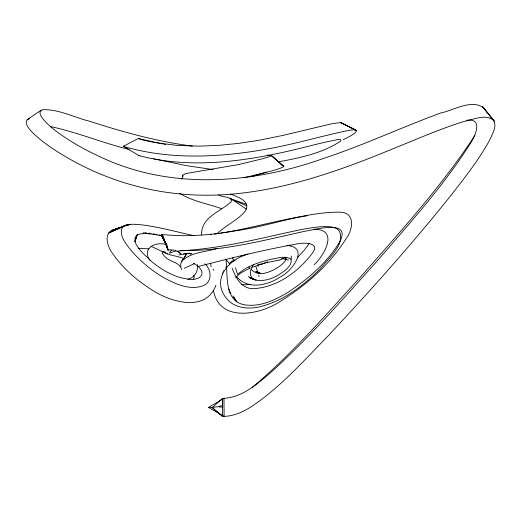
<?xml version="1.0" encoding="UTF-8"?>
<svg xmlns="http://www.w3.org/2000/svg" width="521" height="521" viewBox="0 0 521 521"><rect width="100%" height="100%" fill="white"/><g stroke="black" fill="none" stroke-linecap="round" stroke-linejoin="round"><path stroke-width="0.78" d="M222.519 407.37L222.539 398.884M249.624 277.491C258.611 283.105 269.832 280.024 278.325 275.075C283.613 271.448 292.19 266.719 291.122 259.334L291.285 256.117M197.55 264.896L197.42 265.528M181.875 179.25L182.949 175.076L185.789 173.571L238.077 164.656L261.392 159.048L268.895 156.808L271.337 155.545L267.371 155.043M182.799 175.362L183.014 176.489M217.107 233.766C229.26 220.995 268.901 206.883 230.354 194.086M222.252 273.759L222.558 272.802M215.941 285.189C205.587 313.473 168.96 301.503 150.823 289.214C136.222 279.836 122.728 268.198 112.868 253.818C107.606 247.195 102.657 232.965 113.949 229.566L124.695 226.121M134.998 241.555L137.212 234.763C145.072 232.164 153.558 234.528 161.477 235.635M134.939 241.646L137.212 234.763C128.537 242.766 146.876 256.436 151.526 261.496C161.634 269.715 173.337 276.898 186.42 278.859C201.699 281.92 208.647 271.695 193.545 263.235M285.417 258.416L285.71 257.687M223.196 271.22L223.502 270.575M186.961 253.506L181.262 262.239L180.722 264.154L180.813 266.557M171.598 250.067C165.867 256.579 173.91 250.171 176.821 251.239C182.05 250.699 187.293 250.38 192.523 249.891C223.874 247.104 254.606 239.881 285.248 232.985C298.025 230.289 310.835 227.195 323.925 226.609C329.057 226.537 335.088 226.511 338.943 230.432C346.27 244.102 327.852 258.963 320.532 268.575C303.828 285.215 284.225 300.409 261.073 306.491C249.741 309.357 235.915 308.81 227.521 299.582C210.751 280.949 227.228 260.507 246.413 254.626M341.548 123.757L341.6 122.91L340.226 122.604L331.981 123.705L283.378 135.317L258.872 140.312L238.331 143.418L219.953 145.268L199.1 146.154L176.919 145.411L154.366 142.454L142.904 140.071L138.247 138.508L163.171 144.056M253.525 264.557C250.1 268.843 248.204 277.237 254.723 279.608L248.263 276.618M193.519 279.432L194.268 277.042L193.545 275.329M474.117 136.665L474.95 135.291M473.758 137.231C440.525 187.417 399.946 232.177 360.278 277.283C325.54 315.153 291.656 354.26 252.262 387.455M309.428 243.19L304.336 250.152L297.361 257.654M181.425 261.894L186.121 254.782M235.668 277.478L240.878 272.867L249.989 268.146M182.129 260.76C191.526 252.021 205.834 252.151 217.511 248.341M168.394 250.015L167.534 249.728L176.039 250.308M314.137 264.668C324.388 255.472 339.425 228.862 313.655 229.279M279.328 161.686C300.532 157.707 322.792 153.174 340.929 140.911C341.861 137.394 332.45 141.295 330.614 140.983C317.458 143.829 304.472 147.397 291.369 150.452C241.79 161.92 188.863 168.967 138.996 155.603L123.392 146.297L124.148 146.219M212.972 406.914L222.467 398.357L223.672 398.344M229.351 263.32L231.246 261.803M192.425 146.134C157.362 141.608 123.197 132.1 89.625 121.263C74.021 117.453 58.586 108.902 42.227 109.742C38.085 110.947 40.527 116.02 42.422 118.182C46.128 123.073 50.882 127.046 55.695 130.804C69.625 141.347 84.995 149.866 100.853 157.14C171.07 190.328 253.265 183.796 324.694 158.019C364.186 144.962 401.886 127.196 440.929 112.94C453.641 110.426 471.505 98.736 483.618 107.854L494.221 121.204L482.42 106.564L493.752 120.449C497.112 126.74 492.345 133.884 489.929 139.635C478.871 160.058 464.257 178.26 450.053 196.534C411.147 245.124 369.591 291.545 327.077 336.989C302.48 361.971 278.937 388.94 249.201 408.021C241.386 412.671 232.607 416.331 223.385 416.39C221.659 416.377 223.509 416.396 224.102 416.377L223.991 398.344L208.426 407.474M187.99 253.48L188.622 253.271L190.992 254.313M231.637 261.516L232.503 260.91M166.414 244.675C156.046 241.158 141.289 248.159 149.872 260.344M27.059 119.706L41.055 110.283M123.405 146.251L138.378 138.475M266.583 172.21L253.076 176.137M267.787 261.757L267.097 262.102M343.196 139.608C355.511 134.118 365.039 126.603 343.73 131.455C319.126 136.782 294.912 143.894 270.139 148.472C221.985 157.433 170.986 160.396 123.503 146.408M193.975 235.687C175.16 231.611 156.515 226.134 137.277 224.382C131.982 224.304 123.737 223.307 121.413 229.474C120.169 237.993 127.046 245.072 131.846 251.324C140.996 261.757 151.865 270.692 163.841 277.706C175.74 284.179 190.784 291.089 204.258 285.248C212.503 280.962 211.233 269.038 204.733 263.75M240.682 256.299L241.321 256.006M184.349 268.276L194.392 263.652M124.806 225.665L108.7 233.069L126.408 225.072L110.152 231.571L128.186 224.662L111.937 230.419L124.779 226.153M266.745 262.265L262.07 263.952L258.24 264.531M241.959 255.713L242.597 255.427M247.208 254.3L248.003 253.974M252.138 267.26L266.238 262.649L279.829 259.992M127.046 225.404L130.068 224.401L127 225.385M113.949 229.566L117.232 228.752M222.421 405.468L217.068 406.849L211.519 407.455M198.449 266.465C230.79 258.077 263.3 249.976 296.189 244.089C302.851 242.434 321.477 241.946 312.099 253.545C298.422 271.376 278.129 286.706 255.121 288.53C242.467 290.028 235.713 278.351 232.216 268.263M251.799 176.456L249.833 176.938M187.84 279.204C193.812 278.175 197.902 272.275 197.452 266.374M245.424 177.381L271.858 170.908L280.226 168.342L283.802 166.648L283.828 166.147L271.337 155.545L282.864 165.808L283.828 166.147M243.639 177.765L244.538 177.576M29.469 118.71C21.439 121.132 30.316 130.524 33.618 133.571C44.064 143.607 56.431 151.383 68.922 158.605C103.282 178.189 141.777 190.536 181.204 194.046C254.3 200.924 325.723 176.534 392.359 149.026C416.168 139.465 439.672 129 464.211 121.38C473.296 119.713 485.592 113.448 493.752 120.449M179.009 254.899L188.355 253.245M221.223 233.069C250.132 228.524 278.253 219.927 307.214 215.733M220.142 233.245L214.405 234.157M280.011 259.966C291.532 253.623 284.779 263.131 278.982 266.687C271.298 271.721 259.139 277.634 251.435 269.689M210.836 234.678L211.786 234.541M250.568 284.407L245.599 284.811L241.568 284.544M222.727 406.914L219.217 407.116M183.607 253.994L186.681 253.74M192.034 253.33L188.947 253.571M466.64 120.26C484.953 117.674 473.765 139.042 468.828 145.906C443.058 185.997 411.102 221.646 380.07 257.661C345.058 296.84 310.308 336.507 271.428 371.948C257.491 383.677 242.402 397.608 223.209 398.357M138.065 248.237L148.739 248.862M211.018 407.461L208.485 407.468L224.121 416.377M223.014 398.357L222.5 398.357M180.292 250.49C223.144 251.623 264.824 239.888 306.341 230.959C316.188 229.566 351.896 219.1 339.601 242.083C327.103 262.617 308.36 278.852 288.471 292.001C275.173 300.057 259.484 307.677 243.522 304.616C223.6 300.005 228.139 274.365 225.893 259.152M286.85 245.391C310.301 247.162 291.539 271.864 280.291 276.918C267.553 285.625 247.332 290.119 236.319 276.293M139.381 155.447L138.996 155.603M213.271 169.618L186.349 165.645L155.577 159.126M145.294 232.64L146.199 232.757M149.13 233.167L151.103 233.48M50.68 126.583C77.349 132.334 102.696 142.975 129.188 149.481M143.093 232.802L149.13 233.838M153.076 233.812L154.392 234.046M155.714 234.287L157.029 234.535M201.607 235.049C200.605 217.472 220.461 211.695 231.083 201.868C234.463 196.534 220.657 197.342 218.462 194.821M159.009 234.925L160.325 235.192M281.776 258.611L288.556 260.083M232.164 261.366L233.05 261.562M164.291 144.317L165.58 144.61M153.565 158.651L154.561 158.885M221.49 208.647C207.592 203.659 192.353 201.262 179.699 193.389M250.308 278.129L256.202 280.083M230.028 198.651L246.205 204.173M249.585 277.686L255.459 279.875L249.631 277.472M184.388 258.872C178.71 256.124 172.106 255.987 166.427 253.46C163.49 249.715 159.934 251.799 164.043 255.59C168.68 262.33 179.511 261.262 181.712 269.624M230.438 198.781L246.687 205.808M162.305 235.492C160.123 234.776 162.539 234.45 163.522 234.684C167.547 234.945 171.565 235.31 175.597 235.479C195.362 236.384 215.14 234.235 234.606 230.953C270.236 226.283 304.681 211.663 340.851 212.171C355.609 213.056 352.73 229.904 346.315 238.377C330.21 263.952 307.006 284.766 281.431 300.597C261.275 314.847 219.237 323.398 213.421 290.327M150.966 246.238L167.404 254.04M356.077 130.087L340.688 122.637L356.722 130.647L341.6 122.91M256.645 271.304L260.741 273.564L257.185 271.597M255.909 271.454L259.295 273.558L255.909 271.421M231.194 198.931L246.4 209.129M212.959 269.292L213.988 270.184M222.493 416.318L212.119 407.513L222.415 416.259M180.859 253.916L177.648 251.155L180.898 253.955M271.096 155.284L282.864 165.808M289.324 245.046L290.21 246.016M230.875 293.303L228.973 291.063M248.862 266.967L249.93 268.12M226.153 259.653L229.702 264.043M234.02 259.588L234.984 260.819M291.122 259.334C285.404 255.114 277.159 258.488 270.725 259.269C258.983 262.35 246.615 266.023 237.556 274.508L235.518 267.651M233.903 297.211L236.905 301.906M232.9 295.921L236.208 301.431M483.618 107.854L484.406 109.573M229.312 289.989L228.823 288.96M161.321 234.951L166.446 244.714M166.811 245.358L161.315 234.795L167.345 247.201M257.576 264.889L258.142 266.394M167.41 247.182L161.634 234.697L168.218 249.969L162.311 234.652L167.957 249.898L166.837 245.541L167.534 249.728M255.935 266.68L257.915 272.861M258.657 275.173L259.152 276.716M232.568 257.745L233.701 261.555M210.712 263.437L211.025 266.798M197.381 264.968L197.413 265.502M226.023 266.83L226.094 267.983M222.467 398.48L222.565 416.318"/></g></svg>
